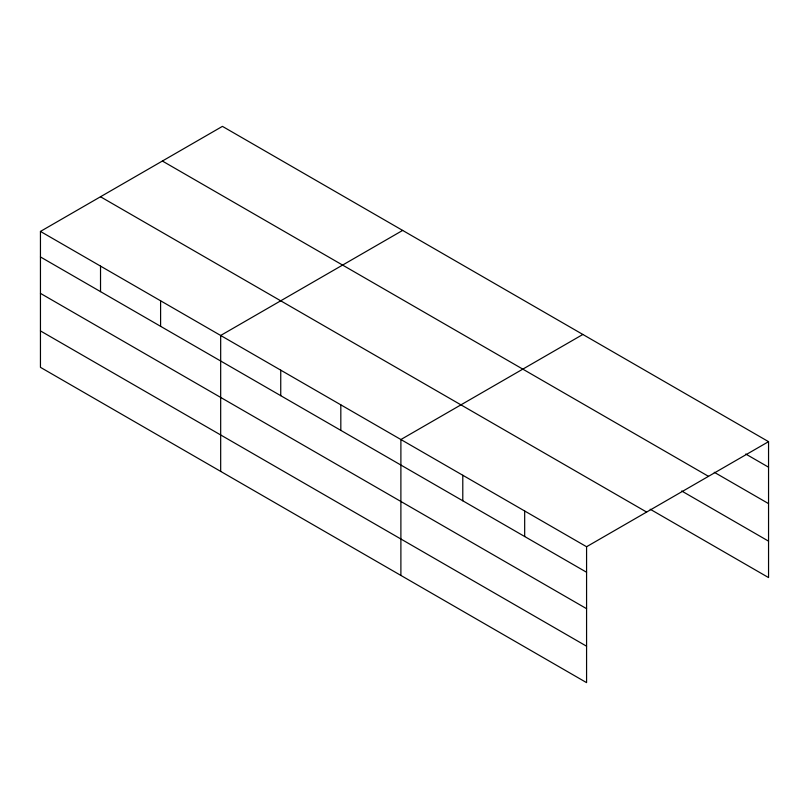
<?xml version="1.0" encoding="UTF-8"?>
<svg xmlns="http://www.w3.org/2000/svg" width="809" height="809" viewBox="0 0 809 809"><rect width="100%" height="100%" fill="white"/><g stroke="black" fill="none" stroke-linecap="round" stroke-linejoin="round"><path stroke-width="1.21" d="M586.576 608.681L586.576 546.732L40.45 231.425L40.45 367.337L586.576 682.634L586.576 608.681L40.45 293.374M650.193 509.235L768.55 577.575L768.55 441.663L222.424 126.366L40.45 231.425M402.649 230.413L220.675 335.472L220.675 471.384M582.864 334.461L400.89 439.53L400.89 575.432M586.576 546.732L768.55 441.663M745.746 454.021L768.55 467.187M714.256 472.274L768.55 503.613M162.376 161.031L708.502 476.339M681.684 490.992L768.55 541.15M100.498 196.759L646.624 512.057M40.45 256.949L586.576 572.256M40.45 330.911L586.576 646.209M524.677 510.995L524.677 536.519M462.788 475.257L462.788 500.781M340.822 404.844L340.822 430.368M280.743 370.158L280.743 395.682M160.597 300.796L160.597 326.32M100.528 266.11L100.528 291.634"/></g></svg>
